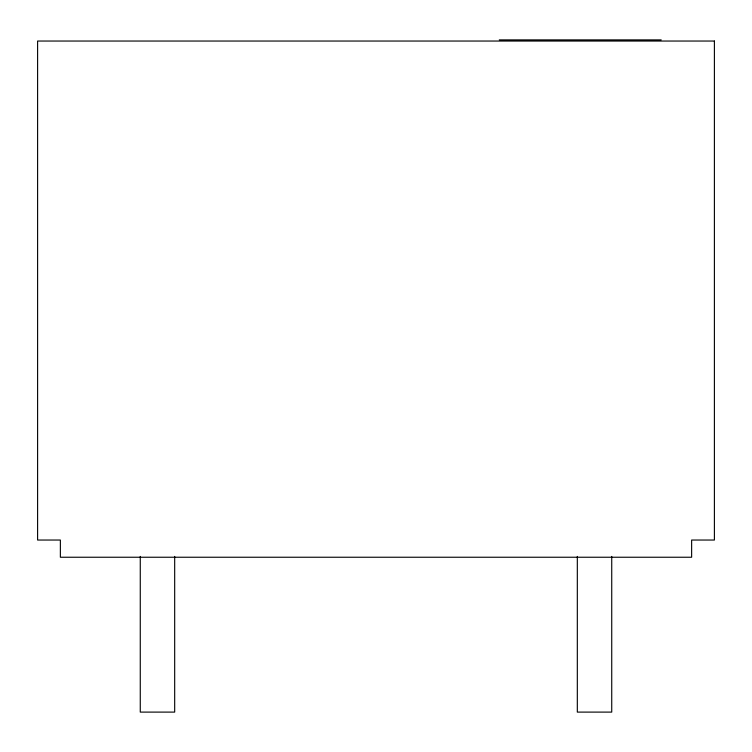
<?xml version="1.0" encoding="UTF-8"?>
<svg xmlns="http://www.w3.org/2000/svg" width="752" height="752" viewBox="0 0 752 752"><rect width="100%" height="100%" fill="white"/><g stroke="black" fill="none" stroke-linecap="round" stroke-linejoin="round"><path stroke-width="1.13" d="M499.281 39.894L661.205 39.894M611.733 556.424L611.733 712.106L577.32 712.106L577.32 556.424M174.68 556.424L174.68 712.106L140.267 712.106L140.267 556.424M714.4 41.04L37.6 41.04L37.6 540.039L60.367 540.039L60.367 557.241L691.633 557.241L691.633 540.039L714.4 540.039L714.4 41.04"/></g></svg>
